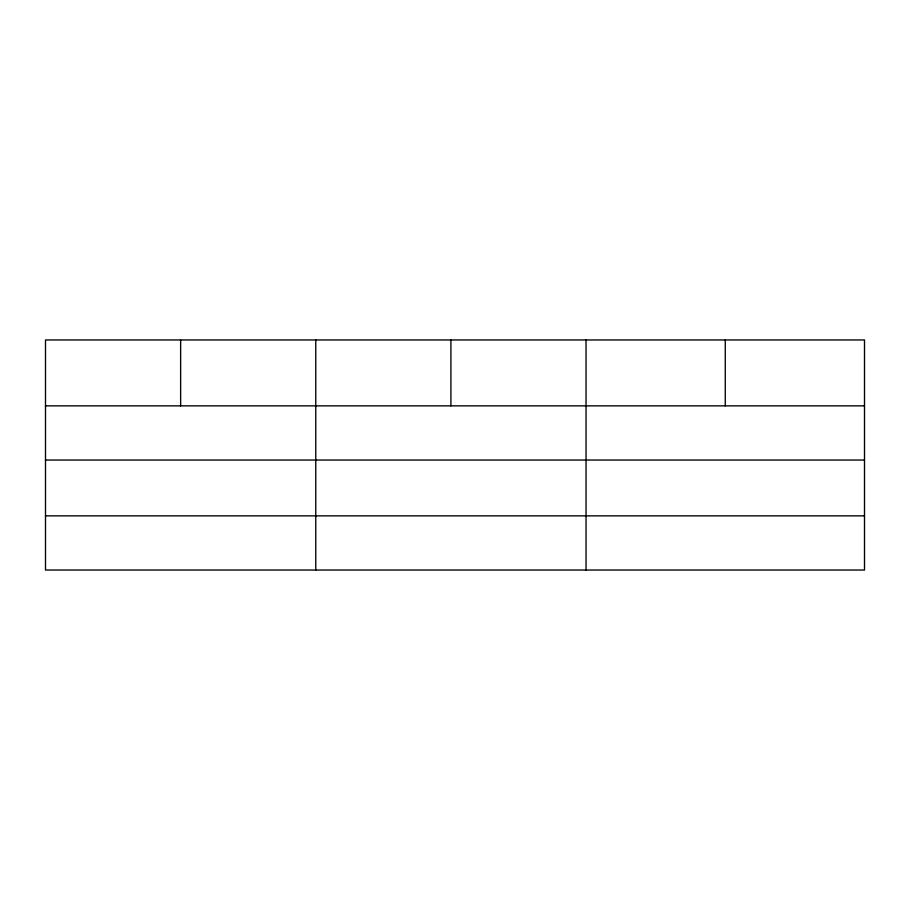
<?xml version="1.0" encoding="UTF-8"?>
<svg xmlns="http://www.w3.org/2000/svg" width="910" height="910" viewBox="0 0 910 910"><rect width="100%" height="100%" fill="white"/><g stroke="black" fill="none" stroke-linecap="round" stroke-linejoin="round"><path stroke-width="1.36" d="M864.5 460.039L864.5 339.965L45.5 339.965L45.5 570.035L864.5 570.035L864.5 460.039L45.5 460.039M45.5 405.86L864.5 405.86M45.5 515.856L864.5 515.856M725.27 339.965L725.27 405.86M586.04 339.965L586.04 570.035M450.905 339.965L450.905 405.86M315.77 339.965L315.77 570.035M180.635 339.965L180.635 405.86"/></g></svg>
